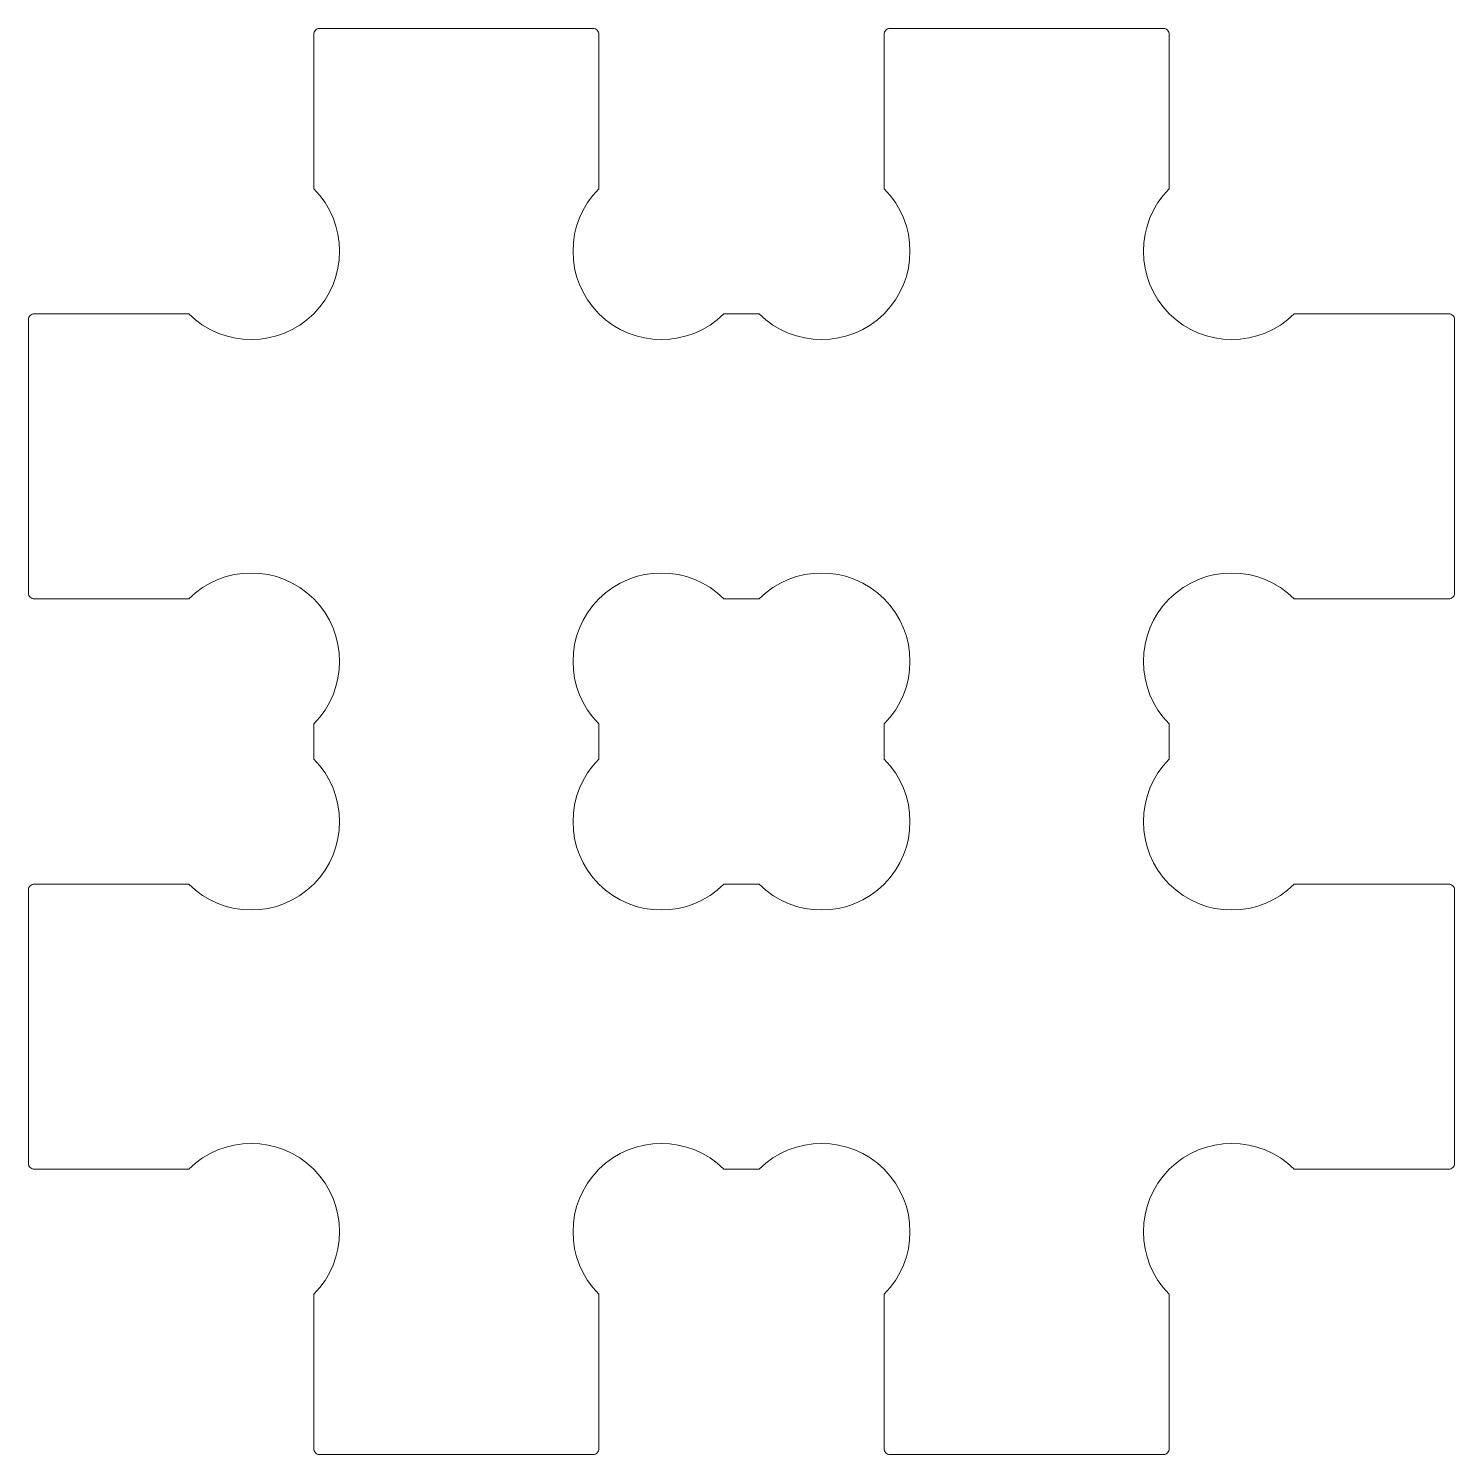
# Model space of a CAD drawing. Extents: x -12.5 to 12.5, y -12.5 to 12.5.
import ezdxf

# ---------------------------------------------------------------- set-up
doc = ezdxf.new("R2010")
doc.units = 0
doc.layers.get('0').update_dxf_attribs({"lineweight": 0})
doc.layers.add('holes', color=1, linetype='Continuous', lineweight=0)

msp = doc.modelspace()

# ---------------------------------------------------------------- linework, layer by layer
at = {"flags": 128}
msp.add_lwpolyline([(7.4, -12.5, 0.414214), (7.5, -12.4), (7.5, -9.692, -1), (9.692, -7.5), (12.4, -7.5, 0.414214), (12.5, -7.4), (12.5, -2.6, 0.414214), (12.4, -2.5), (9.692, -2.5, -1), (7.5, -0.308), (7.5, 0.308, -1), (9.692, 2.5), (12.4, 2.5, 0.414214), (12.5, 2.6), (12.5, 7.4, 0.414214), (12.4, 7.5), (9.692, 7.5, -1), (7.5, 9.692), (7.5, 12.4, 0.414214), (7.4, 12.5), (2.6, 12.5, 0.414214), (2.5, 12.4), (2.5, 9.692, -1), (0.308, 7.5), (-0.308, 7.5, -1), (-2.5, 9.692), (-2.5, 12.4, 0.414214), (-2.6, 12.5), (-7.4, 12.5, 0.414214), (-7.5, 12.4), (-7.5, 9.692, -1), (-9.692, 7.5), (-12.4, 7.5, 0.414214), (-12.5, 7.4), (-12.5, 2.6, 0.414214), (-12.4, 2.5), (-9.692, 2.5, -1), (-7.5, 0.308), (-7.5, -0.308, -1), (-9.692, -2.5), (-12.4, -2.5, 0.414214), (-12.5, -2.6), (-12.5, -7.4, 0.414214), (-12.4, -7.5), (-9.692, -7.5, -1), (-7.5, -9.692), (-7.5, -12.4, 0.414214), (-7.4, -12.5), (-2.6, -12.5, 0.414214), (-2.5, -12.4), (-2.5, -9.692, -1), (-0.308, -7.5), (0.308, -7.5, -1), (2.5, -9.692), (2.5, -12.4, 0.414214), (2.6, -12.5), (7.4, -12.5)], format="xyb", dxfattribs=at)
at = {"layer": 'holes', "flags": 128}
msp.add_lwpolyline([(-2.5, -0.308, 1), (-0.308, -2.5), (0.308, -2.5, 1), (2.5, -0.308), (2.5, 0.308, 1), (0.308, 2.5), (-0.308, 2.5, 1), (-2.5, 0.308), (-2.5, -0.308)], format="xyb", dxfattribs=at)

doc.saveas('drawing.dxf')
